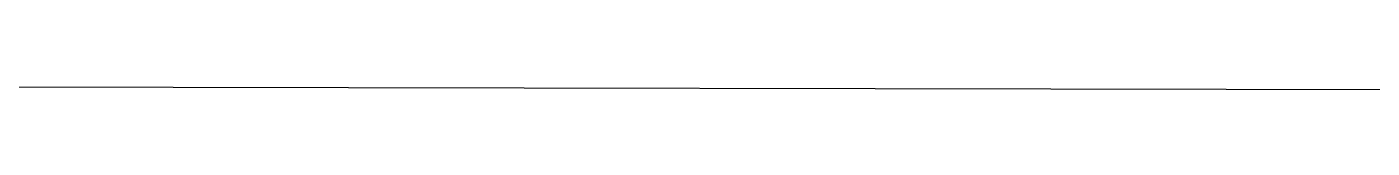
# Model space of a CAD drawing. Header units: inches. Extents: x 1693 to 10990, y 1878 to 5055.
# Drawn here: x 1741.15 to 1749.36, y 2293.17 to 2293.33 of the extents above; entities that cross this region are included whole.
import ezdxf

# ---------------------------------------------------------------- set-up
doc = ezdxf.new("R2010")
doc.units = ezdxf.units.IN
doc.layers.add('DETALLE', color=3, linetype='Continuous')

msp = doc.modelspace()

# ---------------------------------------------------------------- linework, layer by layer
at = {"layer": 'DETALLE', "ltscale": 5}
msp.add_line((1700.750042005516, 2293.325466830388), (1785.554220954972, 2293.168941738223), dxfattribs=at)

doc.saveas('drawing.dxf')
